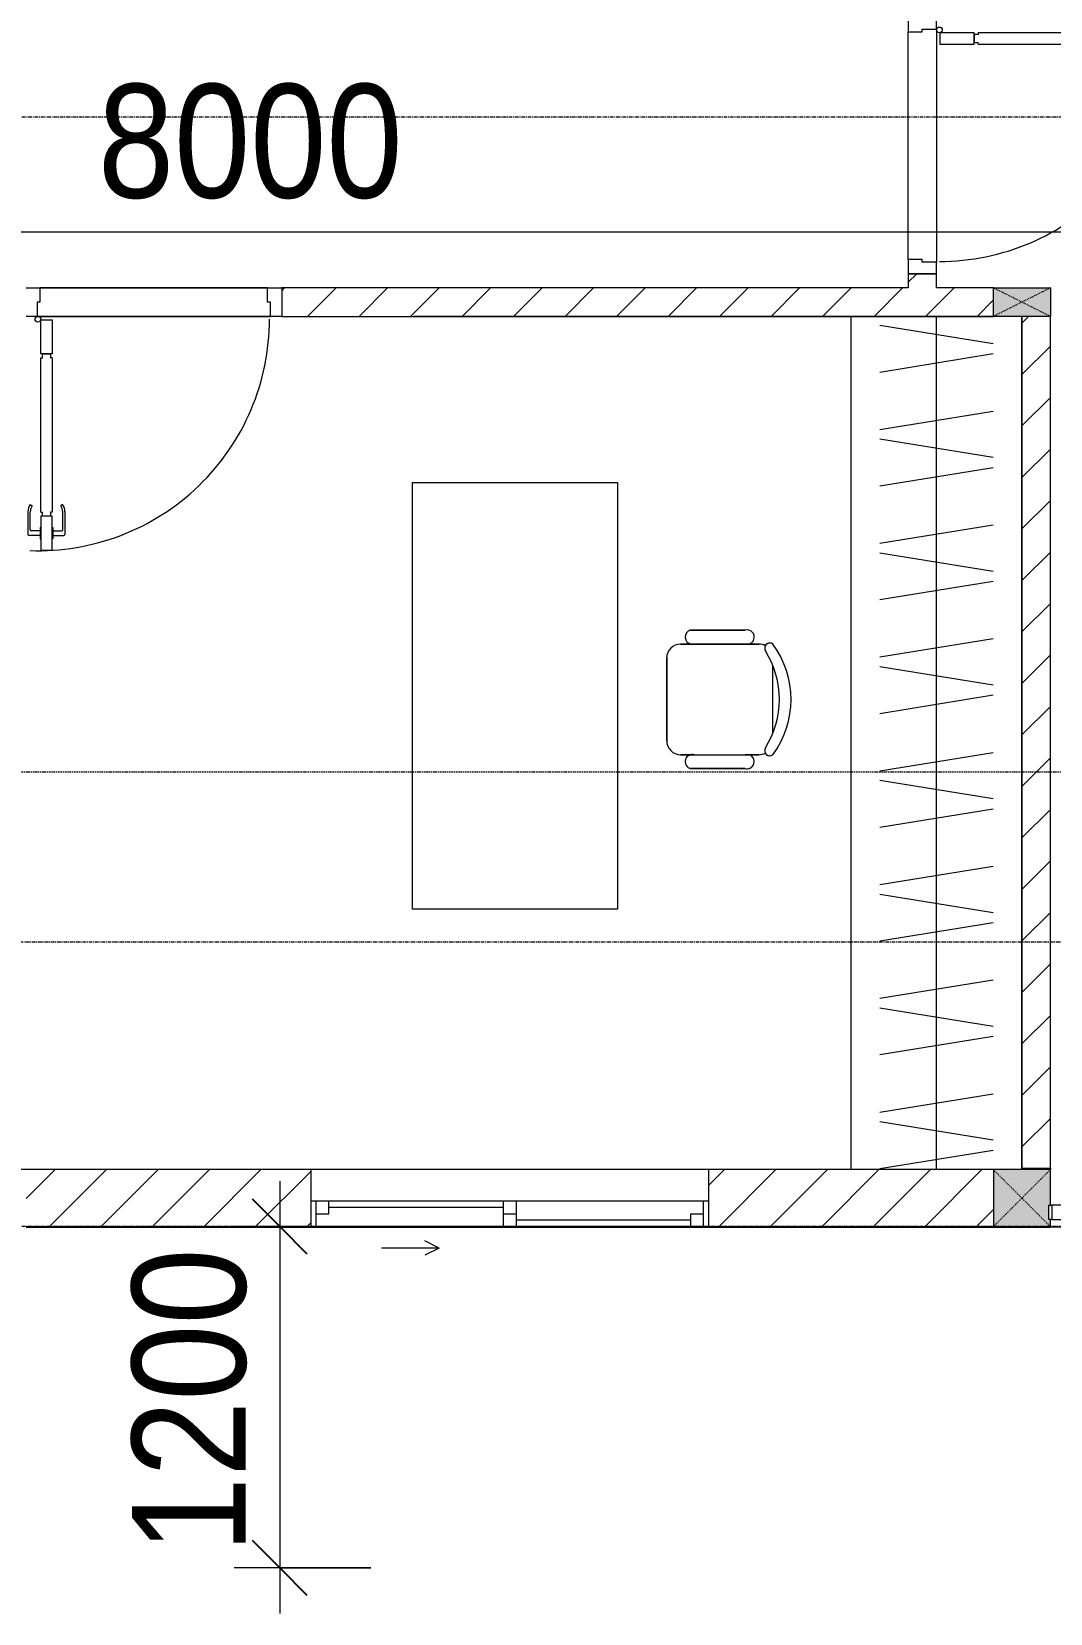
# Model space of a CAD drawing. Header units: millimetres. Extents: x 1591 to 239055, y -15958 to 83255.
# Drawn here: x 190951 to 194532, y 23177 to 28738 of the extents above; entities that cross this region are included whole.
import ezdxf

# ---------------------------------------------------------------- set-up
doc = ezdxf.new("R2010")
doc.units = ezdxf.units.MM
for name, pattern in [('Dash', [6, 3, -3]), ('Dash Dot 3_16_', [7.9375, 4.7625, -1.5875, 0, -1.5875]), ('Grid Line', [22.225, 12.7, -3.175, 3.175, -3.175])]:
    doc.linetypes.add(name, pattern=pattern)
for name, color, linetype, lineweight in [('0-1', 250, 'Continuous', 5), ('A-ANNO-DIMS', 211, 'Continuous', 9), ('A-ANNO-DIMS-160', 211, 'Continuous', 9), ('A-DETL-GENF-1', 9, 'Continuous', 9), ('A-DOOR-1', 254, 'Continuous', 9), ('A-DOOR-2', 9, 'Continuous', 9), ('A-FLOR-1', 7, 'Continuous', 9), ('A-FLOR-2', 9, 'Continuous', 9), ('A-FLOR-HRAL-1', 254, 'Continuous', 9), ('A-FLOR-HRAL-2', 9, 'Continuous', 9), ('A-GLAZ', 151, 'Continuous', 9), ('A-WALL-1', 253, 'Continuous', 18), ('A-WALL-2', 9, 'Continuous', 9), ('A-WALL-3', 113, 'Continuous', 18), ('A-WALL-PATT-1', 10, 'Continuous', 9), ('A-WALL-PATT-2', 111, 'Continuous', 9), ('G-ANNO-SYMB-1', 111, 'Dash Dot 3_16_', 18), ('I-FURN', 30, 'Continuous', 9), ('I-FURN-1', 254, 'Continuous', 9), ('S-COLS', 52, 'Continuous', 9), ('S-COLS-3', 254, 'Continuous', 9), ('S-COLS-4', 253, 'Continuous', 18), ('S-COLS-5', 52, 'Continuous', 18), ('S-COLS-HDLN', 52, 'Dash', 9), ('S-COLS-HDLN-1', 9, 'Dash', 9), ('S-GRID-1', 1, 'Grid Line', 9)]:
    doc.layers.add(name, color=color, linetype=linetype, lineweight=lineweight)
doc.styles.add('UTM Avo', font='UTM Avo.ttf', dxfattribs={"width": 0.9, "height": 400})
doc.dimstyles.new('1_Dim_chi_tiet_2_5', dxfattribs={"dimscale": 304.8, "dimtxt": 399.720379, "dimasz": 0.629921, "dimexe": 0.524934, "dimexo": 0.0625, "dimgap": 0.052493, "dimtad": 1, "dimdec": 0, "dimrnd": 5, "dimzin": 0, "dimdsep": 46, "dimtxsty": 'UTM Avo', "dimblk1": 'OBLIQUE', "dimblk2": 'OBLIQUE', "dimsah": 1, "dimcen": 0.09, "dimdle": 0.524934, "dimazin": 0, "dimtfac": 1, "dimtdec": 4, "dimtix": 1, "dimtmove": 0, "dimatfit": 3, "dimfxl": 1.049869, "dimfxlon": 1, "dimtvp": 1, "dimtolj": 1, "dimtzin": 0, "dimarcsym": 2})
doc.dimstyles.new('1_Dim_chi_tiet_2_5_1', dxfattribs={"dimscale": 304.8, "dimtxt": 399.720379, "dimasz": 0.629921, "dimexe": 0.524934, "dimexo": 0.0625, "dimgap": 0.052493, "dimtad": 1, "dimdec": 0, "dimrnd": 5, "dimzin": 0, "dimdsep": 46, "dimtxsty": 'UTM Avo', "dimblk1": 'OBLIQUE', "dimblk2": 'OBLIQUE', "dimsah": 1, "dimcen": 0.09, "dimdle": 0.524934, "dimazin": 0, "dimtfac": 1, "dimtdec": 4, "dimtix": 1, "dimtmove": 0, "dimatfit": 3, "dimfxl": 1.049869, "dimfxlon": 1, "dimtvp": 1, "dimtolj": 1, "dimtzin": 0, "dimarcsym": 2})
pattern_1 = [(45, (0, 0), (-90.50967, 90.50967), [])]

# ---------------------------------------------------------------- blocks, each defined once
blk = doc.blocks.new('NCV_TKTC_KET CAU_rvt-1-TKCS_MB TẦNG 6-8')
at = {"layer": 'A-FLOR-1'}
for p, q in [((98652.5, 24737.4), (98652.5, 24741.9)), ((95052.6, 24535.2), (98652.5, 24535.2)), ((98652.5, 24535.3), (99777.6, 24535.3))]:
    blk.add_line(p, q, dxfattribs=at)
blk = doc.blocks.new('DOOR_CW_01 CANH MO-PANEL KINH - DIW_01-900x2200-CỬA GỖ VÂN LAMINATE-V26-TKCS_MB TẦNG 6-8')
at = {"layer": 'A-DETL-GENF-1'}
for p, q in [((-397, -182), (-397, -62)), ((-397, -62), (-357, -62)), ((-357, -62), (-357, -182)), ((-357, -182), (-397, -182)), ((-397, -196), (-391, -196)), ((-397, -738), (-397, -196)), ((-391, -196), (-391, -182)), ((-391, -182), (-363, -182)), ((-363, -182), (-363, -196)), ((-357, -196), (-363, -196)), ((-357, -196), (-357, -738)), ((-433.9, -711.2), (-427.3, -715.8)), ((-320.1, -711.2), (-326.7, -715.8)), ((-442, -737), (-442, -816.5)), ((-434, -799.5), (-434, -737)), ((-397, -738), (-391, -738)), ((-357, -752), (-397, -752)), ((-397, -752), (-397, -872)), ((-391, -752), (-391, -738)), ((-363, -752), (-391, -752)), ((-357, -738), (-363, -738)), ((-363, -738), (-363, -752)), ((-357, -872), (-357, -752)), ((-320, -799.5), (-320, -737)), ((-312, -737), (-312, -816.5)), ((-399, -820.5), (-438, -820.5)), ((-399, -803.5), (-430, -803.5)), ((-399, -792.2), (-399, -831.8)), ((-397, -792.2), (-399, -792.2)), ((-399, -831.8), (-397, -831.8)), ((-397, -792.2), (-397, -831.8)), ((-357, -792.2), (-357, -831.8)), ((-357, -792.2), (-355, -792.2)), ((-355, -831.8), (-357, -831.8)), ((-355, -792.2), (-355, -831.8)), ((-355, -803.5), (-324, -803.5)), ((-355, -820.5), (-316, -820.5)), ((-397, -872), (-357, -872))]:
    blk.add_line(p, q, dxfattribs=at)
blk.add_circle((-407, -60), 10, dxfattribs=at)
for centre, radius, start, end in [((-407, -60), 814, 268, 0), ((-397, -737), 45, 145, 180), ((-397, -737), 37, 145, 180), ((-357, -737), 37, 0, 35), ((-357, -737), 45, 360, 35), ((-438, -816.5), 4, 180, 270), ((-430, -799.5), 4, 180, 270), ((-324, -799.5), 4, 270, 0), ((-316, -816.5), 4, 270, 0)]:
    blk.add_arc(centre, radius, start, end, dxfattribs=at)
at = {"layer": 'A-DOOR-2'}
for p, q in [((-448.4, 50), (-400, 50)), ((-400, 50), (-400, 0)), ((400, 0), (400, 50)), ((400, 50), (450, 50)), ((450, 50), (450, -50)), ((-410, -50), (-448.4, -50)), ((-410, 0), (-410, -50)), ((-400, 0), (-410, 0)), ((-407, -50), (-382, -50)), ((410, 0), (400, 0)), ((410, -50), (410, 0)), ((450, -50), (410, -50))]:
    blk.add_line(p, q, dxfattribs=at)
blk = doc.blocks.new('TU DO LV A - TU DO LV A-V30-TKCS_MB TẦNG 6-8')
at = {"layer": 'I-FURN'}
for p, q in [((0.4, 0), (3000, 0)), ((4.3, -101), (68.9, -499)), ((169, -101), (104.4, -499)), ((202.5, -101), (267.1, -499)), ((404.3, -101), (468.9, -499)), ((569, -101), (504.4, -499)), ((602.5, -101), (667.1, -499)), ((804.3, -101), (868.9, -499)), ((969, -101), (904.4, -499)), ((1002.5, -101), (1067.1, -499)), ((1204.3, -101), (1268.9, -499)), ((1369, -101), (1304.4, -499)), ((1402.5, -101), (1467.1, -499)), ((1604.3, -101), (1668.9, -499)), ((1769, -101), (1704.4, -499)), ((1802.5, -101), (1867.1, -499)), ((2004.3, -101), (2068.9, -499)), ((2169, -101), (2104.4, -499)), ((2202.5, -101), (2267.1, -499)), ((2404.3, -101), (2468.9, -499)), ((2569, -101), (2504.4, -499)), ((2602.5, -101), (2667.1, -499)), ((2804.3, -101), (2868.9, -499)), ((2969, -101), (2904.4, -499)), ((0.4, -300), (3000, -300)), ((5, -600), (0.4, -600))]:
    blk.add_line(p, q, dxfattribs=at)
at = {"layer": 'I-FURN-1'}
for p, q in [((0.4, 0), (3000, 0)), ((5, -600), (0.4, -600))]:
    blk.add_line(p, q, dxfattribs=at)
blk = doc.blocks.new('BAN LV A - BAN LV A_dwg_ban hoc2-348006-TKCS_MB TẦNG 6-8')
at = {"layer": 'I-FURN'}
for p, q in [((145.8, 437.4), (-145.8, 437.4)), ((-243, 354.4), (-243, 162)), ((-194.4, 388.8), (-194.4, 113.4)), ((194.4, 113.4), (194.4, 388.8)), ((194.4, 351.4), (194.4, 150.8)), ((243.7, 162), (243.7, 354.4)), ((-120.5, 64.8), (120.5, 64.8))]:
    blk.add_line(p, q, dxfattribs=at)
at = {"layer": 'I-FURN', "flags": 128}
blk.add_lwpolyline([(-737.8, 610.5), (-737.8, 1330.5), (-154.9, 1330.5), (762.2, 1330.5), (762.2, 610.5)], close=True, dxfattribs=at)
at = {"layer": 'I-FURN'}
for centre, radius, start, end in [((-145.8, 388.8), 48.6, 90, 180), ((145.8, 388.8), 48.6, 360, 90), ((-218.7, 347.3), 25.3, 343.7398, 163.7398), ((219.4, 347.3), 25.3, 16.2602, 170.7054), ((-218.7, 154.9), 25.3, 163.7398, 16.2602), ((-145.8, 113.4), 48.6, 180, 207.5844), ((145.8, 113.4), 48.6, 332.4156, 0), ((219.4, 154.9), 25.3, 189.2946, 16.2602), ((-180.2, 75.4), 17.8, 57.9726, 216.6901), ((0, 324), 324, 233.1301, 306.8699), ((0, 359.3), 318.2, 237.5758, 302.4242), ((180.2, 75.4), 17.8, 323.3099, 122.0274)]:
    blk.add_arc(centre, radius, start, end, dxfattribs=at)
blk = doc.blocks.new('BAN LV A - BAN LV A_dwg-348005-TKCS_MB TẦNG 6-8')
at = {"extrusion": (0, 0, -1), "zscale": -1, "rotation": 180}
blk.add_blockref('BAN LV A - BAN LV A_dwg_ban hoc2-348006-TKCS_MB TẦNG 6-8', (-729, 1383.7), dxfattribs=at)
blk = doc.blocks.new('BAN LV A - BAN LV A-401069-TKCS_MB TẦNG 6-8')
at = {"layer": 'I-FURN-1'}
for p, q in [((-8.8, -53.2), (1491.2, -53.2)), ((-8.8, -773.2), (-8.8, -53.2)), ((1491.2, -53.2), (1491.2, -773.2)), ((1491.2, -773.2), (-8.8, -773.2)), ((534.6, -1029.3), (534.6, -994.9)), ((583.2, -946.3), (874.8, -946.3)), ((923.4, -994.9), (923.4, -1032.3)), ((486, -1221.7), (486, -1029.3)), ((972.7, -1029.3), (972.7, -1221.7)), ((534.6, -1270.3), (534.6, -1235.9)), ((923.4, -1232.9), (923.4, -1270.3))]:
    blk.add_line(p, q, dxfattribs=at)
for centre, radius, start, end in [((583.2, -994.9), 48.6, 90, 180), ((874.8, -994.9), 48.6, 0, 90), ((510.3, -1036.4), 25.3, 16.2602, 163.7398), ((948.4, -1036.4), 25.3, 16.2602, 170.7054), ((510.3, -1228.8), 25.3, 163.7398, 343.7398), ((948.4, -1228.8), 25.3, 189.2946, 16.2602), ((583.2, -1270.3), 48.6, 180, 207.5844), ((874.8, -1270.3), 48.6, 332.4156, 0), ((548.9, -1308.3), 17.8, 119.404, 216.6901), ((729, -1059.7), 324, 233.1301, 306.8699), ((909.2, -1308.3), 17.8, 323.3099, 60.596)]:
    blk.add_arc(centre, radius, start, end, dxfattribs=at)
at = {"extrusion": (0, 0, -1), "zscale": -1, "rotation": 180}
blk.add_blockref('BAN LV A - BAN LV A_dwg-348005-TKCS_MB TẦNG 6-8', (0, 0), dxfattribs=at)
blk = doc.blocks.new('Railing - 50 x 10mm-901205-TKCS_MB TẦNG 6-8')
at = {"layer": 'A-FLOR-HRAL-2'}
for p, q in [((25, 5), (-25, 5)), ((-25, 5), (-25, -5)), ((25, -5), (25, 5)), ((-25, -5), (25, -5))]:
    blk.add_line(p, q, dxfattribs=at)
blk = doc.blocks.new('Railing - Railing-883259-TKCS_MB TẦNG 6-8')
at = {"layer": 'A-FLOR-HRAL-2'}
for p, q in [((76844.1, 15351.2), (75749.1, 15351.2)), ((75749.1, 15301.2), (76844.1, 15301.2))]:
    blk.add_line(p, q, dxfattribs=at)
at = {"extrusion": (0, 0, -1), "zscale": -1, "rotation": 90.00000000000072}
for p in [(-75744.1, 15326.2), (-76869.1, 15326.2)]:
    blk.add_blockref('Railing - 50 x 10mm-901205-TKCS_MB TẦNG 6-8', p, dxfattribs=at)
blk = doc.blocks.new('G1_SOF - BO TRU - 100x200-746114-TKCS_MB TẦNG 6-8')
at = {"layer": 'S-COLS'}
blk.add_hatch(color=256, dxfattribs=at).paths.add_polyline_path([(50, -100), (50, 100), (-50, 100), (-50, -100)])
at = {"layer": 'S-COLS-4'}
for p, q in [((-50, 100), (50, 100)), ((-50, -100), (-50, 100)), ((50, 100), (50, -100)), ((50, -100), (-50, -100))]:
    blk.add_line(p, q, dxfattribs=at)
at = {"layer": 'S-COLS-HDLN-1'}
for p, q in [((50, -100), (-50, 100)), ((-50, -100), (50, 100))]:
    blk.add_line(p, q, dxfattribs=at)
blk = doc.blocks.new('DOOR_CW_01 CANH MO-PANEL KINH - DIG_01-900x2200-CỬA NHÔM KÍNH-901226-TKCS_MB TẦNG 6-8')
at = {"layer": 'A-DETL-GENF-1'}
for p, q in [((-397, 872), (-357, 872)), ((-397, 752), (-397, 872)), ((-357, 872), (-357, 752)), ((-442, 737), (-442, 816.5)), ((-399, 820.5), (-438, 820.5)), ((-434, 799.5), (-434, 737)), ((-399, 803.5), (-430, 803.5)), ((-399, 831.8), (-397, 831.8)), ((-399, 792.2), (-399, 831.8)), ((-397, 792.2), (-399, 792.2)), ((-397, 792.2), (-397, 831.8)), ((-357, 792.2), (-357, 831.8)), ((-355, 831.8), (-357, 831.8)), ((-357, 792.2), (-355, 792.2)), ((-355, 792.2), (-355, 831.8)), ((-355, 820.5), (-316, 820.5)), ((-355, 803.5), (-324, 803.5)), ((-320, 799.5), (-320, 737)), ((-312, 737), (-312, 816.5)), ((-357, 752), (-397, 752)), ((-397, 738), (-391, 738)), ((-397, 738), (-397, 196)), ((-363, 752), (-391, 752)), ((-391, 752), (-391, 738)), ((-363, 738), (-363, 752)), ((-357, 738), (-363, 738)), ((-357, 196), (-357, 738)), ((-433.9, 711.2), (-427.3, 715.8)), ((-320.1, 711.2), (-326.7, 715.8)), ((-397, 196), (-391, 196)), ((-357, 182), (-397, 182)), ((-397, 182), (-397, 62)), ((-391, 196), (-391, 182)), ((-391, 182), (-363, 182)), ((-357, 196), (-363, 196)), ((-363, 182), (-363, 196)), ((-357, 62), (-357, 182)), ((-397, 62), (-357, 62))]:
    blk.add_line(p, q, dxfattribs=at)
blk.add_circle((-407, 60), 10, dxfattribs=at)
for centre, radius, start, end in [((-407, 60), 814, 360, 92), ((-438, 816.5), 4, 90, 180), ((-430, 799.5), 4, 90, 180), ((-324, 799.5), 4, 360, 90), ((-316, 816.5), 4, 0, 90), ((-397, 737), 45, 180, 215), ((-397, 737), 37, 180, 215), ((-357, 737), 37, 325, 0), ((-357, 737), 45, 325, 0)]:
    blk.add_arc(centre, radius, start, end, dxfattribs=at)
at = {"layer": 'A-DOOR-2'}
for p, q in [((-410, 50), (-450, 50)), ((-450, 50), (-450, -50)), ((-410, 0), (-410, 50)), ((-400, 0), (-410, 0)), ((-407, 50), (-382, 50)), ((-400, -50), (-400, 0)), ((410, 0), (400, 0)), ((400, 0), (400, -50)), ((450, 50), (410, 50)), ((410, 50), (410, 0)), ((450, -50), (450, 50)), ((-450, -50), (-400, -50)), ((400, -50), (450, -50))]:
    blk.add_line(p, q, dxfattribs=at)
blk = doc.blocks.new('NCV_TKTC_TANG 6 - 8_rvt-2-TKCS_MB TẦNG 6-8')
at = {"layer": 'A-WALL-PATT-1'}
h = blk.add_hatch(dxfattribs=at)
h.set_pattern_fill('FP_1', color=256, style=0, pattern_type=2)
h.set_pattern_definition(pattern_1)
h.paths.add_polyline_path([(98252.6, 27836.9), (98252.6, 27886.9), (98152.6, 27886.9), (98152.6, 27836.9)])
h.paths.add_polyline_path([(98152.6, 28786.9), (98252.6, 28786.9), (98252.6, 28836.9), (98152.6, 28836.9)])
h = blk.add_hatch(dxfattribs=at)
h.set_pattern_fill('FP_1', color=256, style=0, pattern_type=2)
h.set_pattern_definition(pattern_1)
h.paths.add_polyline_path([(95950.9, 27736.9), (98452.6, 27736.9), (98452.6, 27836.9), (95950.9, 27836.9)])
h = blk.add_hatch(dxfattribs=at)
h.set_pattern_fill('FP_1', color=256, style=0, pattern_type=2)
h.set_pattern_definition(pattern_1)
h.paths.add_polyline_path([(98552.6, 24741.9), (98652.6, 24741.9), (98652.6, 27736.9), (98552.6, 27736.9), (98552.6, 25736.7)])
at = {"layer": 'A-FLOR-2'}
for p, q in [((98152.6, 27936.9), (98152.6, 28736.9)), ((95100.9, 27836.9), (95900.9, 27836.9)), ((95900.9, 27836.9), (95100.9, 27836.9)), ((95910.9, 27736.9), (95090.9, 27736.9)), ((95090.9, 27736.9), (95910.9, 27736.9)), ((97952.6, 27736.9), (96414.4, 27736.9)), ((98452.6, 27736.9), (97952.6, 27736.9)), ((98552.6, 27736.9), (98452.6, 27736.9)), ((98552.6, 24741.9), (98552.6, 27736.9)), ((98552.6, 24737.4), (98552.6, 24741.9)), ((98652.6, 24741.9), (98652.6, 24737.4))]:
    blk.add_line(p, q, dxfattribs=at)
at = {"layer": 'A-WALL-1'}
for p, q in [((98252.6, 27886.9), (98152.6, 27886.9)), ((98152.6, 27886.9), (98152.6, 27836.9)), ((98252.6, 27836.9), (98252.6, 27886.9)), ((98152.6, 27836.9), (95950.9, 27836.9)), ((95950.9, 27836.9), (95950.9, 27736.9)), ((98452.6, 27836.9), (98252.6, 27836.9)), ((95950.9, 27736.9), (98452.6, 27736.9)), ((98552.6, 27736.9), (98552.6, 24741.9)), ((98652.6, 24741.9), (98652.6, 27736.9)), ((98552.6, 24741.9), (98652.6, 24741.9))]:
    blk.add_line(p, q, dxfattribs=at)
at = {"layer": 'A-WALL-2'}
for p, q in [((98152.6, 27936.9), (98152.6, 28736.9)), ((98252.6, 28746.9), (98252.6, 27926.9))]:
    blk.add_line(p, q, dxfattribs=at)
at = {"layer": 'A-DOOR-1', "rotation": 270.0000000000003}
blk.add_blockref('DOOR_CW_01 CANH MO-PANEL KINH - DIG_01-900x2200-CỬA NHÔM KÍNH-901226-TKCS_MB TẦNG 6-8', (98202.6, 28336.9), dxfattribs=at)
at = {"layer": 'A-DOOR-1'}
blk.add_blockref('DOOR_CW_01 CANH MO-PANEL KINH - DIW_01-900x2200-CỬA GỖ VÂN LAMINATE-V26-TKCS_MB TẦNG 6-8', (95500.9, 27786.9), dxfattribs=at)
at = {"layer": 'A-FLOR-HRAL-1'}
blk.add_blockref('Railing - Railing-883259-TKCS_MB TẦNG 6-8', (22908.5, 9260.7), dxfattribs=at)
at = {"layer": 'I-FURN-1'}
for name, p, rotation in [('TU DO LV A - TU DO LV A-V30-TKCS_MB TẦNG 6-8', (97952.6, 24736.9), 89.9999999999999), ('BAN LV A - BAN LV A-401069-TKCS_MB TẦNG 6-8', (96357.8, 25661.2), 90.0000000000001)]:
    blk.add_blockref(name, p, dxfattribs=dict(at, rotation=rotation))
at = {"layer": 'S-COLS-3', "rotation": 90.00000000000037}
blk.add_blockref('G1_SOF - BO TRU - 100x200-746114-TKCS_MB TẦNG 6-8', (98552.6, 27786.9), dxfattribs=at)
blk = doc.blocks.new('G1_SOF - BO TRU - 200x200-V6-TKCS_MB TẦNG 6-8')
at = {"layer": 'S-COLS'}
blk.add_hatch(color=256, dxfattribs=at).paths.add_polyline_path([(95, -100), (100, -100), (100, -75.1), (95, -75.1), (95, -25.1), (100, -25.1), (100, 100), (-100, 100), (-100, -100)])
at = {"layer": 'S-COLS-5'}
for p, q in [((100, 100), (-100, 100)), ((-100, 100), (-100, -100)), ((100, -25.1), (100, 100)), ((-100, -100), (100, -100)), ((100, -100), (100, -75.1))]:
    blk.add_line(p, q, dxfattribs=at)
at = {"layer": 'S-COLS-HDLN'}
for p, q in [((100, 100), (-100, -100)), ((-100, 100), (100, -100))]:
    blk.add_line(p, q, dxfattribs=at)
blk = doc.blocks.new('1_FAMILY RVT - W01-WxH 1400x1400xmm-389822-TKCS_MB TẦNG 6-8')
at = {"layer": 'A-GLAZ'}
for p, q in [((248.4, 172.39), (299.2, 197.79)), ((248.4, 172.39), (299.2, 146.99)), ((248.4, 172.39), (451.6, 172.39)), ((-700, 96.19), (-700, -103.81)), ((700, 96.19), (-700, 96.19)), ((-700, 96.19), (-636.5, 96.19)), ((-680.95, 96.19), (-680.95, 7.29)), ((-636.5, 96.19), (-22.225, 96.19)), ((-636.5, 96.19), (-636.5, 51.74)), ((-636.5, 73.965), (-22.225, 73.965)), ((-22.225, 7.29), (-22.225, 96.19)), ((-22.225, 96.19), (22.225, 96.19)), ((22.225, 96.19), (680.95, 96.19)), ((22.225, 96.19), (22.225, 7.29)), ((680.95, 96.19), (700, 96.19)), ((680.95, 96.19), (680.95, 7.29)), ((700, -103.81), (700, 96.19)), ((-700, 7.29), (-680.95, 7.29)), ((-636.5, 51.74), (-680.95, 51.74)), ((-680.95, 7.29), (-22.225, 7.29)), ((22.225, 51.74), (-22.225, 51.74)), ((-22.225, 7.29), (22.225, 7.29)), ((22.225, 29.515), (636.5, 29.515)), ((22.225, 7.29), (636.5, 7.29)), ((636.5, 51.74), (636.5, 7.29)), ((680.95, 51.74), (636.5, 51.74)), ((636.5, 7.29), (700, 7.29)), ((-700, -103.81), (700, -103.81))]:
    blk.add_line(p, q, dxfattribs=at)
blk = doc.blocks.new('DIMBLOCK117-TKCS_MB TẦNG 6-8')
at = {"layer": 'A-ANNO-DIMS-160'}
for p, q in [((187732.3, 28354.2), (187732.3, 27874.2)), ((187732.3, 28034.2), (187732.3, 28354.2)), ((195732.3, 28354.2), (195732.3, 27874.2)), ((195732.3, 28034.2), (195732.3, 28354.2)), ((187572.3, 28034.2), (195892.3, 28034.2))]:
    blk.add_line(p, q, dxfattribs=at)
at = {"layer": 'A-ANNO-DIMS-160', "lineweight": 25}
for p, q in [((187732.3, 28034.2), (187828.3, 28130.2)), ((195732.3, 28034.2), (195828.3, 28130.2)), ((187732.3, 28034.2), (187636.3, 27938.2)), ((195732.3, 28034.2), (195636.3, 27938.2))]:
    blk.add_line(p, q, dxfattribs=at)
at = {"layer": 'A-ANNO-DIMS-160', "color": 0, "insert": (191184.5, 28553.9), "char_height": 400, "width": 1314.636, "attachment_point": 1, "line_spacing_factor": 1.110334, "style": 'UTM Avo'}
blk.add_mtext('8000', dxfattribs=at)
blk = doc.blocks.new('_Oblique')
at = {"color": 0, "linetype": 'ByBlock', "lineweight": -2}
blk.add_line((-0.5, -0.5), (0.5, 0.5), dxfattribs=at)
blk = doc.blocks.new('DIMBLOCK312-TKCS_MB TẦNG 6-8')
at = {"layer": 'A-ANNO-DIMS-160'}
for p, q in [((191823.4, 24696.9), (191823.4, 23176.9)), ((192143.4, 24536.9), (191663.4, 24536.9)), ((191823.4, 24536.9), (192143.4, 24536.9)), ((192143.4, 23336.9), (191663.4, 23336.9)), ((191823.4, 23336.9), (192143.4, 23336.9))]:
    blk.add_line(p, q, dxfattribs=at)
at = {"layer": 'A-ANNO-DIMS-160', "lineweight": 25}
for p, q in [((191823.4, 24536.9), (191727.4, 24632.9)), ((191823.4, 24536.9), (191919.4, 24440.9)), ((191823.4, 23336.9), (191727.4, 23432.9)), ((191823.4, 23336.9), (191919.4, 23240.9))]:
    blk.add_line(p, q, dxfattribs=at)
at = {"layer": 'A-ANNO-DIMS-160', "color": 0, "insert": (191303.7, 23389.2), "char_height": 400, "width": 1314.636, "attachment_point": 1, "rotation": 90, "line_spacing_factor": 1.110334, "style": 'UTM Avo'}
blk.add_mtext('1200', dxfattribs=at)

msp = doc.modelspace()

# ---------------------------------------------------------------- hatches: boundary and pattern name
at = {"layer": 'A-WALL-PATT-2'}
h = msp.add_hatch(dxfattribs=at)
h.set_pattern_fill('FP_1', color=256, style=0, pattern_type=2)
h.set_pattern_definition([(45, (95879.7, 0), (-90.50967, 90.50967), [])])
h.paths.add_polyline_path([(194332.3, 24537.4), (194332.3, 24736.9), (193332.3, 24737.4), (193332.3, 24537.4)])
h.paths.add_polyline_path([(190732.2, 24537.4), (190732.3, 24537.4), (190732.6, 24736.9), (190932.3, 24736.9), (190932.3, 24537.4), (191932.3, 24537.4), (191932.3, 24737.4), (190732.2, 24737.4)])

# ---------------------------------------------------------------- linework, layer by layer
at = {"layer": 'A-WALL-3'}
for p, q in [((191932.3, 24737.4), (190557.3, 24737.4)), ((194532.3, 24737.4), (193332.3, 24737.4)), ((190932.3, 24537.4), (191932.3, 24537.4)), ((193332.3, 24537.4), (194332.3, 24537.4))]:
    msp.add_line(p, q, dxfattribs=at)
at = {"layer": 'G-ANNO-SYMB-1'}
msp.add_line((124639, 26135.3), (229692.1, 26135.3), dxfattribs=at)
at = {"layer": 'S-GRID-1'}
for p, q in [((223800.6, 28436.9), (130306.5, 28436.9)), ((221768.6, 25536.9), (132338.5, 25536.9)), ((223800.6, 24536.9), (130306.5, 24536.9))]:
    msp.add_line(p, q, dxfattribs=at)

# ---------------------------------------------------------------- block references
at = {"layer": '0-1'}
for name in ['NCV_TKTC_KET CAU_rvt-1-TKCS_MB TẦNG 6-8', 'NCV_TKTC_TANG 6 - 8_rvt-2-TKCS_MB TẦNG 6-8']:
    msp.add_blockref(name, (95879.7, 0), dxfattribs=at)
at = {"layer": 'A-GLAZ', "rotation": 180}
msp.add_blockref('1_FAMILY RVT - W01-WxH 1400x1400xmm-389822-TKCS_MB TẦNG 6-8', (192632.3, 24633.6), dxfattribs=at)
at = {"layer": 'S-COLS'}
msp.add_blockref('G1_SOF - BO TRU - 200x200-V6-TKCS_MB TẦNG 6-8', (194432.3, 24636.9), dxfattribs=at)

# ---------------------------------------------------------------- dimensions: what is measured, and where the dimension line sits
at = {"layer": 'A-ANNO-DIMS'}
dim = msp.add_linear_dim(base=(195732.3, 28034.2), p1=(187732.3, 28354.2), p2=(195732.3, 28354.2), dimstyle='1_Dim_chi_tiet_2_5', override={"dimpost": '<>', "dimfxl": 8000}, dxfattribs=at)
dim.commit()
dim.dimension.update_dxf_attribs({"geometry": 'DIMBLOCK117-TKCS_MB TẦNG 6-8', "text_midpoint": (191732.3, 28257.2)})
dim = msp.add_linear_dim(base=(191823.4, 23336.9), p1=(192143.4, 24536.9), p2=(192143.4, 23336.9), angle=90, dimstyle='1_Dim_chi_tiet_2_5_1', override={"dimpost": '<>', "dimfxl": 1200}, dxfattribs=at)
dim.commit()
dim.dimension.update_dxf_attribs({"geometry": 'DIMBLOCK312-TKCS_MB TẦNG 6-8', "text_midpoint": (191600.4, 23936.9)})

doc.saveas('drawing.dxf')
